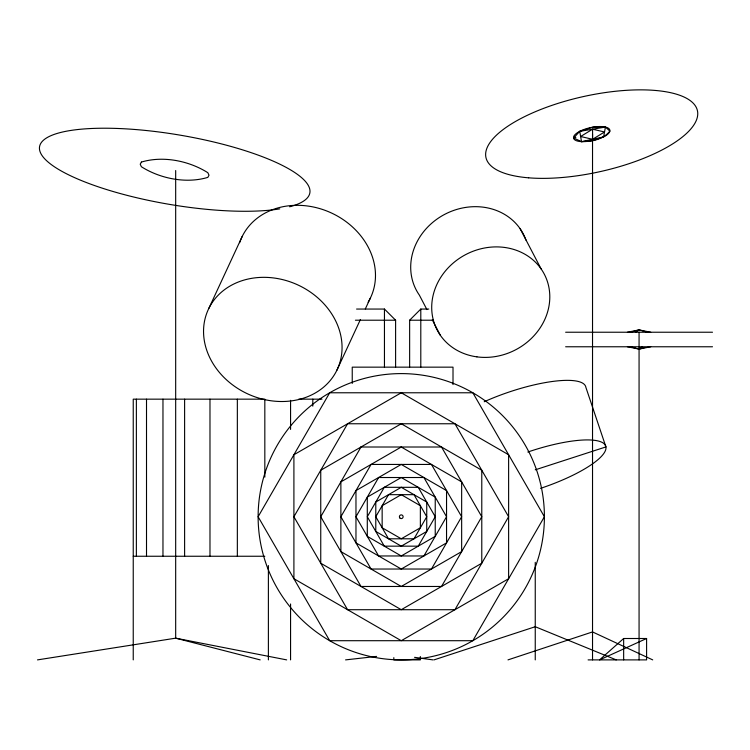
<?xml version="1.0" encoding="UTF-8"?>
<svg xmlns="http://www.w3.org/2000/svg" width="750" height="750" viewBox="0 0 750 750"><rect width="100%" height="100%" fill="white"/><g stroke="black" fill="none" stroke-linecap="round" stroke-linejoin="round"><path stroke-width="1.12" d="M592.575 139.294L592.594 129.197L604.538 131.981L592.575 139.294L580.631 136.5L592.594 129.197M208.781 308.494L242.194 236.484M336.825 370.35A71.109 59.981 24.9 0 0 263.681 277.331A71.109 59.981 24.9 0 0 217.903 370.594A71.109 59.981 24.9 0 0 336.825 370.35L360.413 319.519M365.325 308.925L370.238 298.341M573.675 138L579.75 131.334L592.959 127.153L605.428 127.059L609.853 131.1C603.178 139.631 591.741 141.675 581.512 141.666A18.591 6.6 -12.5 0 1 573.825 138.844L573.534 137.147A18.591 6.6 -12.5 0 1 599.812 126.525A18.591 6.6 -12.5 0 1 603.638 136.912L592.8 140.578L581.512 141.666L573.675 138L575.859 137.353M409.641 367.153L409.641 320.212L420.797 309.056L428.803 309.056M646.594 638.503L623.653 638.503L599.569 659.888L646.594 638.503L646.594 659.888L588.094 659.888M635.944 332.231L639.066 329.906L650.737 332.231M627.394 346.772L639.066 349.097L642.197 346.772M507.984 659.888L592.528 631.931L652.706 659.888M433.988 659.888L535.247 626.719L616.247 659.888M535.247 469.838L605.925 446.925L585.881 387.356A74.362 19.247 -18.6 0 0 484.237 401.737M630.525 332.231L639.066 329.906L647.616 332.231M630.525 346.772L639.066 349.097L644.409 347.644M627.394 332.231L639.066 329.906M639.066 349.097L650.737 346.772M37.5 659.888L175.678 638.166L286.678 659.888M345.581 659.888L376.594 656.4M356.569 309.056L384.45 309.056L395.606 320.212L395.606 367.153M355.406 320.212L395.606 320.212M409.641 320.212L433.378 320.212M565.641 332.231L712.5 332.231M565.641 346.772L712.5 346.772M298.753 399.159L321.994 399.159M133.238 556.247L264.825 556.247M414.562 657.337L432.994 659.888M260.166 659.888L175.678 638.166L175.678 170.541M520.125 228.713L541.125 268.941M426.909 309.572L419.372 295.134A60.422 53.766 -27.6 0 1 445.181 214.106A60.422 53.766 -27.6 0 1 526.003 240.169M432.3 319.894L440.381 335.363M639.066 332.231L639.066 659.888M623.653 638.503L623.653 659.888M592.528 134.241L592.528 659.888M535.247 562.331L535.247 659.888M453.009 384.581L453.009 367.153L352.238 367.153L352.238 383.419M420.797 309.056L420.797 367.153M420.319 656.512L420.319 659.888L393.825 659.888L393.825 657.638M384.45 309.056L384.45 367.153M312.797 399.159L312.797 406.134M290.569 400.322L290.569 429.413M290.569 603.984L290.569 659.888M268.387 565.556L268.387 659.888M264.825 477.122L264.825 399.159L133.238 399.159L133.238 659.888M237.347 399.159L237.347 556.247M209.981 399.159L209.981 556.247M184.612 399.159L184.612 556.247M162.966 399.159L162.966 556.247M146.512 399.159L146.512 556.247M136.369 399.159L136.369 556.247M527.822 452.034A74.362 19.247 -18.6 0 1 605.709 446.062A74.362 19.247 -18.6 0 1 540.516 488.372M279.741 208.866A137.1 35.006 9.7 0 1 50.503 163.987A137.1 35.006 9.7 0 1 184.416 135.9A137.1 35.006 9.7 0 1 289.65 206.784M239.634 242.7A71.109 59.981 24.9 0 1 331.444 212.991A71.109 59.981 24.9 0 1 368.1 302.259M605.428 127.059L603.638 136.912L581.512 141.666L579.75 131.334L605.428 127.059M141.394 162.075L140.222 164.222L141.394 166.744C160.275 178.697 186.272 183.891 207.834 177.375L209.006 175.228L207.834 172.697C188.953 160.753 162.956 155.559 141.394 162.075M329.691 392.775L258.113 516.741L329.691 640.706L472.838 640.706L544.406 516.741L472.838 392.775L329.691 392.775A143.147 143.147 0 0 0 329.691 640.706A143.147 143.147 0 0 0 544.406 516.741A143.147 143.147 0 0 0 329.691 392.775M347.578 423.759L293.906 516.741L347.578 609.712L454.941 609.712L508.622 516.741L454.941 423.759L347.578 423.759M361.003 447.009L320.747 516.741L361.003 586.472L441.525 586.472L481.781 516.741L441.525 447.009L361.003 447.009M371.072 464.438L340.875 516.741L371.072 569.034L431.456 569.034L461.653 516.741L431.456 464.438L371.072 464.438M378.619 477.516L355.969 516.741L378.619 555.966L423.909 555.966L446.55 516.741L423.909 477.516L378.619 477.516M384.281 487.322L367.294 516.741L384.281 546.159L418.247 546.159L435.234 516.741L418.247 487.322L384.281 487.322M388.528 494.672L375.787 516.741L388.528 538.8L414 538.8L426.741 516.741L414 494.672L388.528 494.672M401.259 392.775L293.906 454.753L293.906 578.719L401.259 640.706L508.622 578.719L508.622 454.753L401.259 392.775M401.259 423.759L320.747 470.25L320.747 563.231L401.259 609.712L481.781 563.231L481.781 470.25L401.259 423.759M401.259 447.009L340.875 481.875L340.875 551.606L401.259 586.472L461.653 551.606L461.653 481.875L401.259 447.009M401.259 464.438L355.969 490.594L355.969 542.888L401.259 569.034L446.55 542.888L446.55 490.594L401.259 464.438M401.259 477.516L367.294 497.128L367.294 536.353L401.259 555.966L435.234 536.353L435.234 497.128L401.259 477.516M401.259 487.322L375.787 502.031L375.787 531.45L401.259 546.159L426.741 531.45L426.741 502.031L401.259 487.322M401.259 494.672L382.153 505.706L382.153 527.775L401.259 538.8L420.366 527.775L420.366 505.706L401.259 494.672M399.947 518.053A1.856 1.856 0 0 0 403.059 517.219A1.856 1.856 0 0 0 400.781 514.941A1.856 1.856 0 0 0 399.947 518.053M528.666 177.825A108.291 38.447 -12.5 0 0 697.069 118.256A108.291 38.447 -12.5 0 0 549.338 106.275A108.291 38.447 -12.5 0 0 528.666 177.825M476.925 356.859A60.422 53.766 -27.6 0 0 547.388 281.503A60.422 53.766 -27.6 0 0 447.947 268.087A60.422 53.766 -27.6 0 0 476.925 356.859"/></g></svg>
